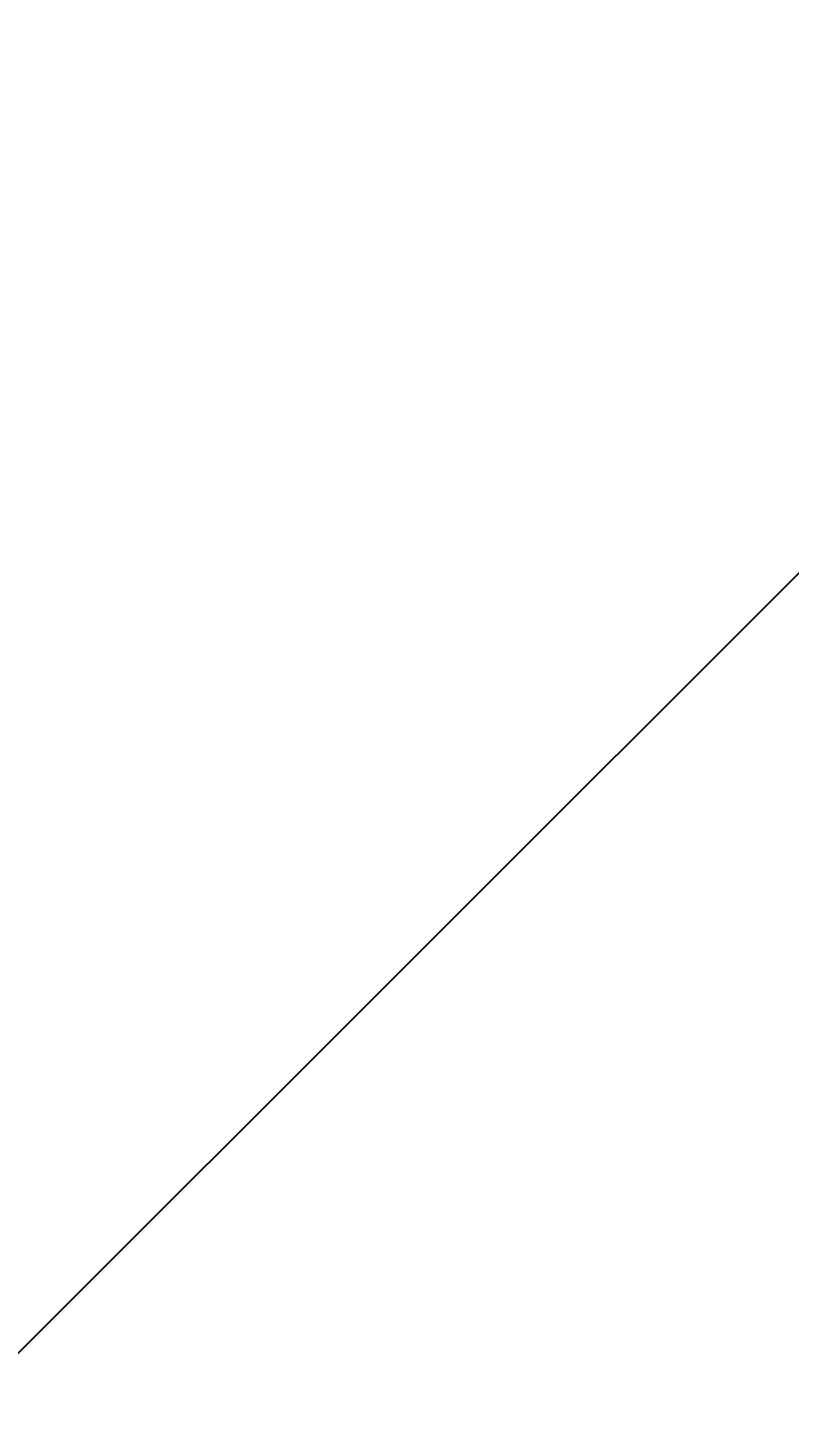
# Model space of a CAD drawing. Header units: millimetres. Extents: x -229914 to 856942, y -268655 to 87212.
# Drawn here: x 402024.2 to 402115.3, y -147773.9 to -147608.9 of the extents above; entities that cross this region are included whole.
import ezdxf

# ---------------------------------------------------------------- set-up
doc = ezdxf.new("R2010")
doc.units = ezdxf.units.MM
doc.styles.add('_ТЕКСТОВЫЙ', font='arial.ttf', dxfattribs={"width": 0.8})
doc.dimstyles.new('_GOST(Annotative)', dxfattribs={"dimscale": 100, "dimtxt": 2.5, "dimasz": 2.5, "dimexe": 2, "dimexo": 2, "dimgap": 0.8, "dimtad": 1, "dimtxsty": '_ТЕКСТОВЫЙ', "dimblk": 'OBLIQUE', "dimcen": 2.5, "dimdle": 2, "dimaunit": 1, "dimadec": 0, "dimazin": 0, "dimtfac": 1, "dimtmove": 1, "dimatfit": 3, "dimldrblk": 'DOT', "dimfxl": 1, "dimarcsym": 2})

# ---------------------------------------------------------------- blocks, each defined once
blk = doc.blocks.new('_Oblique')
at = {"color": 0, "linetype": 'ByBlock', "lineweight": -2}
blk.add_line((-0.5, -0.5), (0.5, 0.5), dxfattribs=at)
blk = doc.blocks.new('*D1050')
at = {"color": 0, "lineweight": -2, "transparency": 16777216}
for p, q in [((406243.13, -147717.46), (406243.13, -149037.12)), ((402021.37, -147787.01), (402021.37, -149037.12)), ((401821.37, -148837.12), (406443.13, -148837.12))]:
    blk.add_line(p, q, dxfattribs=at)
at = {"layer": 'Defpoints', "color": 0, "transparency": 16777216}
for p in [(406243.13, -147517.46), (402021.37, -147587.01), (406243.13, -148837.12)]:
    blk.add_point(p, dxfattribs=at)
at = {"color": 0, "lineweight": -2, "transparency": 16777216, "xscale": 250, "yscale": 250, "zscale": 250, "rotation": 180}
blk.add_blockref('_Oblique', (402021.37, -148837.12), dxfattribs=at)
at = {"color": 0, "lineweight": -2, "transparency": 16777216, "xscale": 250, "yscale": 250, "zscale": 250}
blk.add_blockref('_Oblique', (406243.13, -148837.12), dxfattribs=at)
at = {"color": 0, "transparency": 16777216, "insert": (404666.85, -148606.89), "char_height": 250, "attachment_point": 5, "style": '_ТЕКСТОВЫЙ'}
blk.add_mtext('2400', dxfattribs=at)
blk = doc.blocks.new('_Dot')
at = {"color": 0, "linetype": 'ByBlock', "lineweight": -2}
blk.add_line((-0.5, 0), (-1, 0), dxfattribs=at)
at = {"color": 0, "linetype": 'ByBlock', "lineweight": 25, "const_width": 0.5}
blk.add_lwpolyline([(-0.25, 0, 1), (0.25, 0, 1)], format="xyb", close=True, dxfattribs=at)

msp = doc.modelspace()

# ---------------------------------------------------------------- hatches: boundary and pattern name
at = {"lineweight": 25}
h = msp.add_hatch(dxfattribs=at)
h.set_pattern_fill('ANSI35', color=256, scale=50.022034)
h.set_pattern_definition([(45, (405779.6, -155914.95), (-224.605, 224.605), []), (45, (406004.2, -155914.95), (-224.605, 224.605), [397.05, -79.41, 0, -79.41])])
h.paths.add_polyline_path([(402021.37116, -147336.90418), (402021.37116, -147837.12452), (406243.13148, -147837.12452), (406243.13148, -147336.90418), (405530.77779, -146990.22095), (402733.72485, -146990.22095)])
h.paths.add_polyline_path([(399956.47671, -146836.68384), (399956.47671, -147136.81604), (402432.50591, -147136.81604), (402733.72485, -146990.22095), (402733.72485, -146836.68384)])
h.paths.add_polyline_path([(405530.77779, -146890.17688), (405530.77779, -146114.83535), (402733.72485, -146114.83535), (402733.72485, -146890.17688)])
h.paths.add_polyline_path([(405530.77779, -146014.79128), (405530.77779, -145239.44975), (402733.72485, -145239.44975), (402733.72485, -146014.79128)])
h.paths.add_polyline_path([(405530.77779, -145139.40569), (405530.77779, -144264.02009), (402733.72485, -144264.02009), (402733.72485, -145139.40569)])

# ---------------------------------------------------------------- dimensions: what is measured, and where the dimension line sits
dim = msp.add_linear_dim(base=(406243.13148, -148837.12452), p1=(402021.37116, -147587.01435), p2=(406243.13148, -147517.4563), text='2400', dimstyle='_GOST(Annotative)', override={"dimtmove": 2})
dim.commit()
dim.dimension.update_dxf_attribs({"geometry": '*D1050', "text_midpoint": (404666.85144, -148606.88577), "dimtype": 160})

doc.saveas('drawing.dxf')
